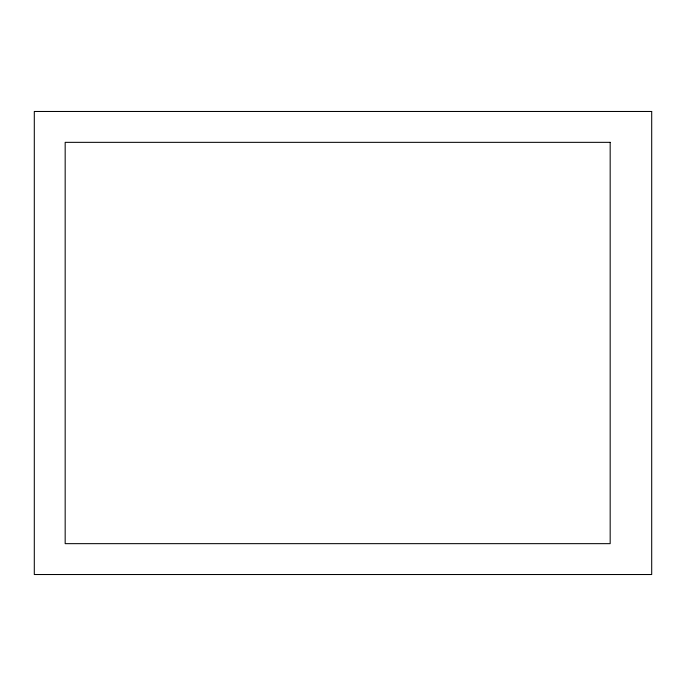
<?xml version="1.0" encoding="UTF-8"?>
<svg xmlns="http://www.w3.org/2000/svg" width="686" height="686" viewBox="0 0 686 686"><rect width="100%" height="100%" fill="white"/><g stroke="black" fill="none" stroke-linecap="round" stroke-linejoin="round"><path stroke-width="1.03" d="M651.7 111.475L34.3 111.475L34.3 574.525L651.7 574.525L651.7 111.475M610.171 142.345L65.17 142.345L65.17 543.655L610.171 543.655L610.171 142.345"/></g></svg>
